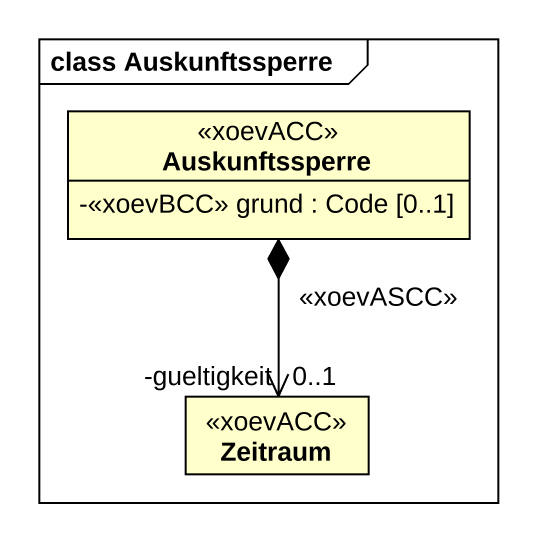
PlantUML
@startuml
mainframe class Auskunftssperre
hide circle
hide empty members
skinparam classAttributeIconSize 0
class Auskunftssperre <<xoevACC>> {
  -<<xoevBCC>> grund : Code [0..1]
}
class Zeitraum <<xoevACC>>
Auskunftssperre *--> "-gueltigkeit\n0..1" Zeitraum : <<xoevASCC>>
@enduml
